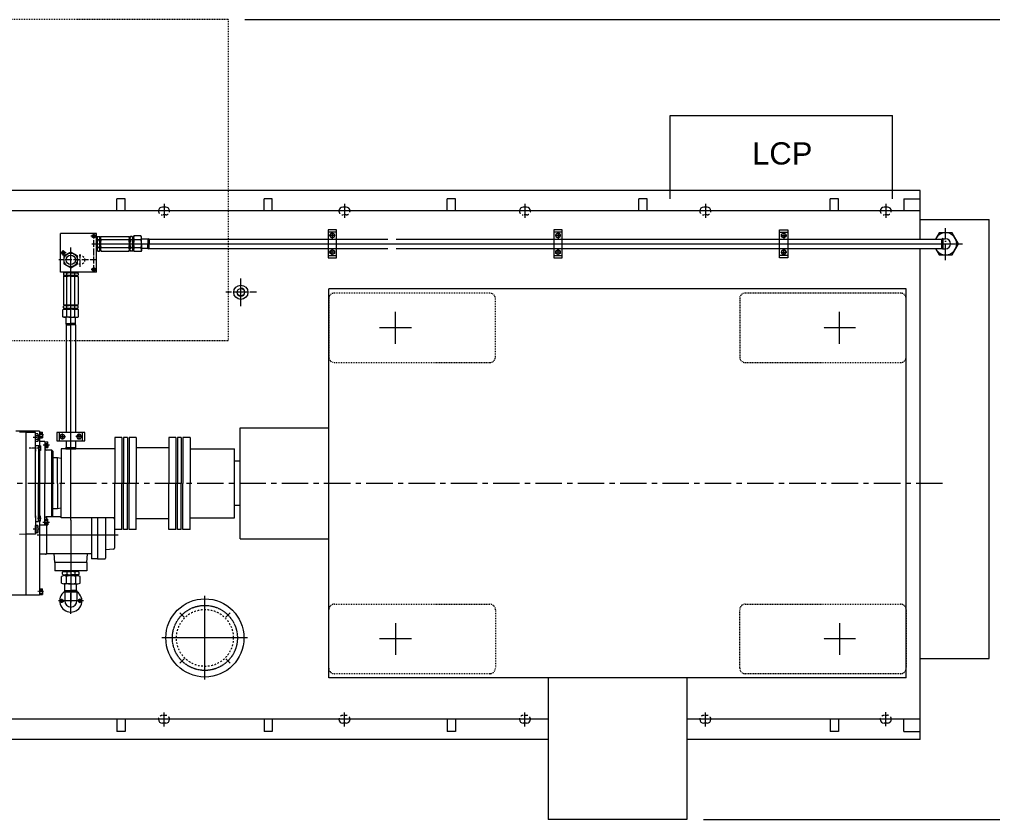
# Model space of a CAD drawing. Header units: inches. Extents: x -7 to 38035, y 41 to 29026.
# Drawn here: x 31819 to 35325, y 8533 to 11413 of the extents above; entities that cross this region are included whole.
import ezdxf

# ---------------------------------------------------------------- set-up
doc = ezdxf.new("R2010")
doc.units = ezdxf.units.IN
doc.header["$MEASUREMENT"] = 0
for name, pattern in [('ACAD_ISO04W100', [30, 24, -3, 0, -3]), ('CENTER', [50.8, 31.75, -6.35, 6.35, -6.35]), ('CHAIN', [0.7087, 0.4724, -0.0591, 0.1181, -0.0591]), ('EB_DASH', [6, 3, -3])]:
    doc.linetypes.add(name, pattern=pattern)
doc.layers.get('Defpoints').update_dxf_attribs({"lineweight": 5})
doc.layers.add('06___ANNOTATIONS', color=7, linetype='Continuous', lineweight=5)
doc.layers.add('CAXA1', color=5, linetype='CENTER', lineweight=5)
doc.styles.add('Roman', font='arial.ttf')
doc.styles.get("Standard").update_dxf_attribs({"font": 'arial.ttf'})
doc.dimstyles.new('ISO-25', dxfattribs={"dimscale": 30, "dimtxt": 1.5, "dimasz": 1.5, "dimexe": 2, "dimexo": 2, "dimtad": 1, "dimtih": 1, "dimtoh": 1, "dimdec": 1, "dimlfac": 0.03937, "dimdsep": 46, "dimtxsty": 'Standard', "dimcen": 2.5, "dimclrd": 7, "dimclre": 7, "dimclrt": 7, "dimadec": 0, "dimazin": 0, "dimtfac": 1, "dimtdec": 1, "dimtmove": 0, "dimatfit": 3, "dimfxl": 1, "dimlwd": 5, "dimlwe": 5, "dimarcsym": 0})

# ---------------------------------------------------------------- blocks, each defined once
blk = doc.blocks.new('*D248')
at = {"color": 7, "linetype": 'Continuous', "lineweight": 5, "transparency": 16777216}
for p, q in [((32631, 11413), (36050.7, 11413)), ((35990.7, 11353), (35990.7, 10147.5)), ((35990.7, 8593.1), (35990.7, 9895.4)), ((34284.1, 8533.1), (36050.7, 8533.1))]:
    blk.add_line(p, q, dxfattribs=at)
at = {"color": 7, "transparency": 16777216}
for points in [[(35980.7, 11353), (36000.7, 11353), (35990.7, 11413)], [(35980.7, 8593.1), (36000.7, 8593.1), (35990.7, 8533.1)]]:
    blk.add_solid(points, dxfattribs=at)
at = {"layer": 'Defpoints', "color": 0, "transparency": 16777216}
for p in [(32571, 11413), (34224.1, 8533.1), (35990.7, 8533.1)]:
    blk.add_point(p, dxfattribs=at)
at = {"color": 7, "lineweight": 5, "transparency": 16777216, "insert": (35990.7, 10021.4), "char_height": 210, "attachment_point": 5, "style": 'Roman'}
blk.add_mtext('113.4', dxfattribs=at)

msp = doc.modelspace()

# ---------------------------------------------------------------- linework, layer by layer
at = {"color": 7, "linetype": 'EB_DASH', "lineweight": 5}
for p, q in [((32570.96, 11413.05), (31033.76, 11413.05)), ((32570.96, 11413.05), (32570.96, 10256.49)), ((32570.96, 10256.49), (31033.76, 10256.49))]:
    msp.add_line(p, q, dxfattribs=at)
at = {"color": 7, "lineweight": 5}
for p, q in [((34164.09, 11067.12), (34964.09, 11067.12)), ((34164.09, 10767.12), (34164.09, 11067.12)), ((34964.09, 10767.12), (34964.09, 11067.12)), ((35064.09, 10797.17), (30763.75, 10797.17)), ((32200.46, 10767.89), (32170.46, 10767.89)), ((32170.46, 10723.97), (32170.46, 10767.89)), ((32200.46, 10723.97), (32200.46, 10767.89)), ((32730.46, 10767.89), (32700.46, 10767.89)), ((32700.46, 10723.97), (32700.46, 10767.89)), ((32730.46, 10723.97), (32730.46, 10767.89)), ((33390.46, 10767.89), (33360.46, 10767.89)), ((33360.46, 10723.97), (33360.46, 10767.89)), ((33390.46, 10723.97), (33390.46, 10767.89)), ((34080.46, 10767.89), (34050.46, 10767.89)), ((34050.46, 10723.97), (34050.46, 10767.89)), ((34080.46, 10723.97), (34080.46, 10767.89)), ((34770.46, 10767.89), (34740.46, 10767.89)), ((34740.46, 10723.97), (34740.46, 10767.89)), ((34770.46, 10723.97), (34770.46, 10767.89)), ((35005.53, 10767.89), (35064.09, 10767.89)), ((35005.53, 10767.89), (35005.53, 10723.97)), ((35064.09, 10622.56), (35064.09, 10797.17)), ((32346.41, 10737.6), (32334.41, 10737.6)), ((32996.41, 10737.6), (32984.41, 10737.6)), ((33646.41, 10737.6), (33634.41, 10737.6)), ((34296.41, 10737.6), (34284.41, 10737.6)), ((34946.41, 10737.6), (34934.41, 10737.6)), ((35064.09, 10723.97), (30863.2, 10723.97)), ((35064.09, 10693.09), (35312.83, 10693.09)), ((35312.83, 9113.09), (35312.83, 10693.09)), ((32097.4, 10643.06), (31967.4, 10643.06)), ((31967.4, 10503.06), (31967.4, 10643.06)), ((32097.4, 10503.06), (32097.4, 10643.06)), ((32097.4, 10626.55), (32099.4, 10626.55)), ((32099.4, 10628.55), (32101.31, 10631.85)), ((32099.4, 10605.55), (32099.4, 10628.55)), ((32101.31, 10631.85), (32107.5, 10631.85)), ((32109.4, 10628.55), (32107.5, 10631.85)), ((32109.37, 10626.55), (32111.4, 10626.55)), ((32109.4, 10605.55), (32109.4, 10628.55)), ((32109.4, 10625.05), (32109.4, 10628.55)), ((32109.4, 10628.55), (32109.4, 10605.55)), ((32109.4, 10605.55), (32109.4, 10628.55)), ((32111.4, 10628.55), (32113.31, 10631.85)), ((32111.4, 10605.55), (32111.4, 10628.55)), ((32111.4, 10628.55), (32111.4, 10622.05)), ((32111.4, 10605.55), (32111.4, 10628.55)), ((32113.31, 10631.85), (32213.52, 10631.85)), ((32215.43, 10628.55), (32213.52, 10631.85)), ((32215.43, 10605.55), (32215.43, 10628.55)), ((32215.43, 10628.55), (32215.43, 10605.55)), ((32215.43, 10625.05), (32215.43, 10628.55)), ((32215.43, 10626.55), (32217.46, 10626.55)), ((32215.43, 10605.55), (32215.43, 10626.55)), ((32217.43, 10628.55), (32219.33, 10631.85)), ((32217.43, 10628.55), (32217.43, 10622.05)), ((32217.43, 10605.55), (32217.43, 10628.55)), ((32225.52, 10631.85), (32219.33, 10631.85)), ((32227.43, 10628.55), (32225.52, 10631.85)), ((32227.43, 10605.55), (32227.43, 10628.55)), ((32227.43, 10625.05), (32227.43, 10628.55)), ((32227.43, 10628.55), (32227.43, 10605.55)), ((32230.43, 10625.05), (32227.43, 10625.05)), ((32230.43, 10630.06), (32232.62, 10633.85)), ((32230.43, 10625.05), (32230.43, 10630.06)), ((32230.43, 10630.06), (32230.43, 10605.55)), ((32257.24, 10633.85), (32232.62, 10633.85)), ((32259.43, 10630.06), (32257.24, 10633.85)), ((32259.43, 10605.55), (32259.43, 10630.06)), ((32282.41, 10622.56), (32259.43, 10622.56)), ((32284.43, 10619.06), (32282.41, 10622.56)), ((32282.41, 10622.56), (32282.41, 10605.56)), ((32284.43, 10619.06), (32286.45, 10622.56)), ((32286.45, 10622.56), (32463.56, 10622.56)), ((32286.45, 10622.56), (32286.45, 10605.56)), ((32463.56, 10622.56), (33146.98, 10622.56)), ((32961.22, 10655.56), (32931.22, 10655.56)), ((32931.22, 10655.56), (32931.22, 10555.56)), ((32961.22, 10647.56), (32931.22, 10647.56)), ((32961.22, 10555.56), (32961.22, 10655.56)), ((33176.98, 10622.56), (35141.91, 10622.56)), ((33774.64, 10655.56), (33744.64, 10655.56)), ((33744.64, 10655.56), (33744.64, 10555.56)), ((33774.64, 10647.56), (33744.64, 10647.56)), ((33774.64, 10555.56), (33774.64, 10655.56)), ((34558.06, 10555.56), (34558.06, 10655.56)), ((34558.06, 10655.56), (34588.06, 10655.56)), ((34558.06, 10647.56), (34588.06, 10647.56)), ((34588.06, 10655.56), (34588.06, 10555.56)), ((35143.93, 10619.06), (35141.91, 10622.56)), ((35141.91, 10588.56), (35141.91, 10622.56)), ((35143.93, 10619.06), (35147.08, 10623.56)), ((35147.08, 10623.56), (35155.96, 10623.56)), ((35147.08, 10587.56), (35147.08, 10623.56)), ((32099.4, 10605.56), (32099.4, 10582.56)), ((32107.5, 10619.7), (32101.31, 10619.7)), ((32107.5, 10591.41), (32101.31, 10591.41)), ((32109.4, 10605.56), (32109.4, 10582.56)), ((32109.4, 10582.56), (32109.4, 10605.56)), ((32109.4, 10605.56), (32109.4, 10582.56)), ((32111.4, 10605.56), (32111.4, 10582.56)), ((32111.4, 10605.56), (32111.4, 10582.56)), ((32111.4, 10582.56), (32111.4, 10589.06)), ((32213.52, 10619.7), (32113.31, 10619.7)), ((32213.52, 10591.41), (32113.31, 10591.41)), ((32215.43, 10605.56), (32215.43, 10582.56)), ((32215.43, 10582.56), (32215.43, 10605.56)), ((32215.43, 10605.56), (32215.43, 10584.56)), ((32217.43, 10605.56), (32217.43, 10582.56)), ((32217.43, 10582.56), (32217.43, 10589.06)), ((32225.52, 10619.7), (32219.33, 10619.7)), ((32225.52, 10591.41), (32219.33, 10591.41)), ((32227.43, 10605.56), (32227.43, 10582.56)), ((32227.43, 10582.56), (32227.43, 10605.56)), ((32230.43, 10581.05), (32230.43, 10605.56)), ((32257.24, 10619.7), (32232.62, 10619.7)), ((32257.24, 10591.41), (32232.62, 10591.41)), ((32259.43, 10605.56), (32259.43, 10581.05)), ((32259.43, 10581.05), (32259.43, 10588.56)), ((32282.41, 10588.56), (32259.43, 10588.56)), ((32282.41, 10588.56), (32282.41, 10605.55)), ((32284.43, 10592.06), (32282.41, 10588.56)), ((32284.43, 10605.57), (32284.43, 10619.06)), ((32284.43, 10605.55), (32284.43, 10592.06)), ((32284.43, 10592.06), (32286.45, 10588.56)), ((32286.45, 10588.56), (32286.45, 10605.55)), ((32286.45, 10588.56), (32463.56, 10588.56)), ((32463.56, 10588.56), (33146.98, 10588.56)), ((33176.98, 10588.56), (35141.91, 10588.56)), ((35064.09, 8820.77), (35064.09, 10588.56)), ((35143.93, 10592.06), (35141.91, 10588.56)), ((35143.93, 10605.56), (35143.93, 10619.06)), ((35143.93, 10605.56), (35143.93, 10592.06)), ((35143.93, 10592.06), (35147.08, 10587.56)), ((35147.08, 10587.56), (35155.96, 10587.56)), ((32097.4, 10584.56), (32099.4, 10584.56)), ((32099.4, 10582.56), (32101.31, 10579.26)), ((32101.31, 10579.26), (32107.5, 10579.26)), ((32109.4, 10582.56), (32107.5, 10579.26)), ((32109.37, 10584.56), (32111.4, 10584.56)), ((32109.4, 10586.06), (32109.4, 10582.56)), ((32111.4, 10582.56), (32113.31, 10579.26)), ((32113.31, 10579.26), (32213.52, 10579.26)), ((32215.43, 10582.56), (32213.52, 10579.26)), ((32215.43, 10586.06), (32215.43, 10582.56)), ((32215.43, 10584.56), (32217.46, 10584.56)), ((32217.43, 10582.56), (32219.33, 10579.26)), ((32225.52, 10579.26), (32219.33, 10579.26)), ((32227.43, 10582.56), (32225.52, 10579.26)), ((32230.43, 10586.06), (32227.43, 10586.06)), ((32227.43, 10586.06), (32227.43, 10582.56)), ((32230.43, 10586.06), (32230.43, 10581.05)), ((32230.43, 10581.05), (32232.62, 10577.26)), ((32257.24, 10577.26), (32232.62, 10577.26)), ((32259.43, 10581.05), (32257.24, 10577.26)), ((32931.22, 10563.56), (32961.22, 10563.56)), ((32931.22, 10555.56), (32961.22, 10555.56)), ((33744.64, 10563.56), (33774.64, 10563.56)), ((33744.64, 10555.56), (33774.64, 10555.56)), ((34588.06, 10563.56), (34558.06, 10563.56)), ((34588.06, 10555.56), (34558.06, 10555.56)), ((32097.4, 10503.06), (31967.4, 10503.06)), ((31981.4, 10501.06), (31978.1, 10499.15)), ((31978.1, 10499.15), (31978.1, 10492.96)), ((31981.4, 10491.06), (31978.1, 10492.96)), ((31981.4, 10489.06), (31978.1, 10487.15)), ((31978.1, 10487.15), (31978.1, 10386.93)), ((32004.4, 10501.06), (31981.4, 10501.06)), ((32004.4, 10491.06), (31981.4, 10491.06)), ((31984.9, 10491.06), (31981.4, 10491.06)), ((31981.4, 10491.06), (32004.4, 10491.06)), ((32004.4, 10491.06), (31981.4, 10491.06)), ((32004.4, 10489.06), (31981.4, 10489.06)), ((31981.4, 10489.06), (31987.9, 10489.06)), ((32004.4, 10489.06), (31981.4, 10489.06)), ((31983.4, 10503.06), (31983.4, 10501.06)), ((31983.4, 10491.08), (31983.4, 10489.06)), ((31990.25, 10492.96), (31990.25, 10499.15)), ((31990.25, 10386.93), (31990.25, 10487.15)), ((32004.39, 10501.06), (32027.39, 10501.06)), ((32004.39, 10491.06), (32027.39, 10491.06)), ((32027.39, 10491.06), (32004.39, 10491.06)), ((32004.39, 10491.06), (32027.39, 10491.06)), ((32004.39, 10489.06), (32027.39, 10489.06)), ((32004.39, 10489.06), (32027.39, 10489.06)), ((32018.54, 10492.96), (32018.54, 10499.15)), ((32018.54, 10386.93), (32018.54, 10487.15)), ((32027.39, 10489.06), (32020.89, 10489.06)), ((32023.89, 10491.06), (32027.39, 10491.06)), ((32025.39, 10503.06), (32025.39, 10501.06)), ((32025.39, 10491.08), (32025.39, 10489.06)), ((32027.39, 10501.06), (32030.69, 10499.15)), ((32027.39, 10491.06), (32030.69, 10492.96)), ((32027.39, 10489.06), (32030.69, 10487.15)), ((32030.69, 10499.15), (32030.69, 10492.96)), ((32030.69, 10487.15), (32030.69, 10386.93)), ((32617.09, 10381.14), (32617.09, 10480.97)), ((35014.09, 10443.09), (32934.09, 10443.09)), ((32934.09, 9043.09), (32934.09, 10443.09)), ((35014.09, 9043.09), (35014.09, 10443.09)), ((31981.4, 10385.03), (31978.1, 10386.93)), ((31981.4, 10383.03), (31978.1, 10381.12)), ((31978.1, 10374.93), (31978.1, 10381.12)), ((32004.4, 10385.03), (31981.4, 10385.03)), ((31981.4, 10385.03), (32004.4, 10385.03)), ((31984.9, 10385.03), (31981.4, 10385.03)), ((31981.4, 10383.03), (31987.9, 10383.03)), ((32004.4, 10383.03), (31981.4, 10383.03)), ((31983.4, 10385.03), (31983.4, 10383)), ((32004.4, 10385.03), (31983.4, 10385.03)), ((31990.25, 10374.93), (31990.25, 10381.12)), ((32004.39, 10385.03), (32027.39, 10385.03)), ((32027.39, 10385.03), (32004.39, 10385.03)), ((32004.39, 10385.03), (32025.39, 10385.03)), ((32004.39, 10383.03), (32027.39, 10383.03)), ((32018.54, 10374.93), (32018.54, 10381.12)), ((32027.39, 10383.03), (32020.89, 10383.03)), ((32023.89, 10385.03), (32027.39, 10385.03)), ((32025.39, 10385.03), (32025.39, 10383)), ((32027.39, 10385.03), (32030.69, 10386.93)), ((32027.39, 10383.03), (32030.69, 10381.12)), ((32030.69, 10374.93), (32030.69, 10381.12)), ((31979.89, 10370.03), (31976.1, 10367.84)), ((31976.1, 10343.22), (31976.1, 10367.84)), ((31979.89, 10341.03), (31976.1, 10343.22)), ((31981.4, 10373.03), (31978.1, 10374.93)), ((31984.9, 10370.03), (31979.89, 10370.03)), ((31979.89, 10370.03), (32004.4, 10370.03)), ((32004.4, 10373.03), (31981.4, 10373.03)), ((31984.9, 10373.03), (31981.4, 10373.03)), ((31981.4, 10373.03), (32004.4, 10373.03)), ((31984.9, 10370.03), (31984.9, 10373.03)), ((31990.25, 10343.22), (31990.25, 10367.84)), ((32004.39, 10373.03), (32027.39, 10373.03)), ((32027.39, 10373.03), (32004.39, 10373.03)), ((32028.9, 10370.03), (32004.39, 10370.03)), ((32018.54, 10343.22), (32018.54, 10367.84)), ((32023.89, 10370.03), (32023.89, 10373.03)), ((32023.89, 10373.03), (32027.39, 10373.03)), ((32023.89, 10370.03), (32028.9, 10370.03)), ((32027.39, 10373.03), (32030.69, 10374.93)), ((32028.9, 10370.03), (32032.69, 10367.84)), ((32028.9, 10341.03), (32032.69, 10343.22)), ((32032.69, 10343.22), (32032.69, 10367.84)), ((31979.89, 10341.03), (31987.4, 10341.03)), ((32004.4, 10341.03), (31979.89, 10341.03)), ((31987.4, 10318.05), (31987.4, 10341.03)), ((31990.9, 10316.03), (31987.4, 10318.05)), ((31987.4, 10318.05), (32004.39, 10318.05)), ((31990.9, 10316.03), (31987.4, 10314.01)), ((31987.4, 10314.01), (31987.4, 9926.68)), ((31987.4, 10314.01), (32004.39, 10314.01)), ((32004.38, 10316.03), (31990.9, 10316.03)), ((32004.39, 10341.03), (32028.9, 10341.03)), ((32021.4, 10318.05), (32004.4, 10318.05)), ((32021.4, 10314.01), (32004.4, 10314.01)), ((32004.41, 10316.03), (32017.9, 10316.03)), ((32017.9, 10316.03), (32021.4, 10318.05)), ((32017.9, 10316.03), (32021.4, 10314.01)), ((32021.4, 10318.05), (32021.4, 10341.03)), ((32021.4, 10314.01), (32021.4, 9926.68)), ((31891.67, 9930.48), (31806.53, 9930.48)), ((31844.08, 9926.09), (31819.47, 9927.38)), ((31844.08, 9340.15), (31844.08, 9930.48)), ((31877.74, 9926.09), (31844.08, 9926.09)), ((31877.74, 9625.51), (31877.74, 9926.09)), ((31886.04, 9921.31), (31877.74, 9921.31)), ((31891.67, 9930.48), (31891.67, 9878.51)), ((31891.67, 9927.55), (31901.92, 9927.55)), ((31891.67, 9922.29), (31901.92, 9922.29)), ((31901.92, 9917.3), (31901.92, 9927.55)), ((31954.4, 9926.68), (31954.4, 9896.68)), ((32054.4, 9926.68), (31954.4, 9926.68)), ((31962.4, 9926.68), (31962.4, 9896.68)), ((32046.4, 9896.68), (32046.4, 9926.68)), ((32054.4, 9896.68), (32054.4, 9926.68)), ((32614.09, 9543.09), (32614.09, 9943.09)), ((32614.09, 9943.09), (32934.09, 9943.09)), ((31877.74, 9625.51), (31877.74, 9920.23)), ((31886.04, 9914.55), (31877.74, 9914.55)), ((31886.04, 9901.03), (31877.74, 9901.03)), ((31886.04, 9894.26), (31877.74, 9894.26)), ((31877.74, 9881.46), (31877.74, 9888.76)), ((31887.11, 9917.93), (31887.11, 9897.65)), ((31891.67, 9912.32), (31901.92, 9912.32)), ((31891.67, 9907.06), (31901.92, 9907.06)), ((31911.44, 9893.88), (31891.67, 9893.88)), ((31911.44, 9893.88), (31891.67, 9893.88)), ((31901.92, 9917.3), (31901.92, 9907.06)), ((31911.44, 9893.88), (31911.44, 9743.09)), ((31911.44, 9892.41), (31921.69, 9892.41)), ((31911.44, 9887.15), (31921.69, 9887.15)), ((31921.69, 9882.17), (31921.69, 9892.41)), ((31954.4, 9896.68), (32054.4, 9896.68)), ((31987.4, 9896.68), (31987.4, 9872.7)), ((32021.4, 9896.68), (32021.4, 9872.7)), ((32163.25, 9908.52), (32163.25, 9743.09)), ((32188.87, 9908.52), (32163.25, 9908.52)), ((32188.87, 9908.52), (32188.87, 9743.09)), ((32194.72, 9908.52), (32194.72, 9743.09)), ((32208.63, 9908.52), (32194.72, 9908.52)), ((32208.63, 9908.52), (32208.63, 9743.09)), ((32240.11, 9908.52), (32214.49, 9908.52)), ((32214.49, 9908.52), (32214.49, 9743.09)), ((32240.11, 9908.52), (32240.11, 9743.09)), ((32357.23, 9908.52), (32357.23, 9743.09)), ((32382.85, 9908.52), (32357.23, 9908.52)), ((32382.85, 9908.52), (32382.85, 9743.09)), ((32388.7, 9908.52), (32388.7, 9743.09)), ((32402.61, 9908.52), (32388.7, 9908.52)), ((32402.61, 9908.52), (32402.61, 9743.09)), ((32408.47, 9908.52), (32408.47, 9743.09)), ((32434.09, 9908.52), (32408.47, 9908.52)), ((32434.09, 9908.52), (32434.09, 9743.09)), ((31877.74, 9879.98), (31887.99, 9879.98)), ((31877.74, 9859.48), (31877.74, 9865.36)), ((31877.74, 9865.36), (31877.74, 9859.48)), ((31887.99, 9879.98), (31887.99, 9743.09)), ((31895.31, 9878.51), (31887.99, 9878.51)), ((31887.99, 9874.62), (31895.31, 9874.62)), ((31887.99, 9864.84), (31895.31, 9864.84)), ((31895.31, 9860.94), (31887.99, 9860.94)), ((31891.67, 9860.94), (31891.67, 9743.09)), ((31895.31, 9878.51), (31895.31, 9860.94)), ((31911.44, 9877.18), (31921.69, 9877.18)), ((31911.44, 9871.92), (31921.69, 9871.92)), ((31935.6, 9863.13), (31915.83, 9863.13)), ((31921.69, 9882.17), (31921.69, 9871.92)), ((31935.6, 9863.13), (31939.99, 9858.74)), ((31935.6, 9623.04), (31935.6, 9863.13)), ((31939.99, 9858.74), (31939.99, 9743.09)), ((31969.27, 9867.53), (31969.27, 9743.09)), ((32163.25, 9867.53), (31969.27, 9867.53)), ((31990.9, 9870.68), (31986.4, 9867.53)), ((31986.4, 9867.53), (31986.4, 9865.96)), ((31986.4, 9867.53), (32022.4, 9867.53)), ((31987.4, 9872.7), (32021.4, 9872.7)), ((31990.9, 9870.68), (31987.4, 9872.7)), ((32017.9, 9870.68), (31990.9, 9870.68)), ((32021.4, 9872.7), (32017.9, 9870.68)), ((32017.9, 9870.68), (32022.4, 9867.53)), ((32022.4, 9867.53), (32022.4, 9865.96)), ((32357.23, 9870.53), (32240.11, 9870.53)), ((32434.09, 9867.53), (32594.09, 9867.53)), ((32594.09, 9618.65), (32594.09, 9867.53)), ((31956.81, 9834.59), (31939.99, 9834.59)), ((31969.27, 9832.39), (31956.81, 9834.59)), ((31956.81, 9743.09), (31956.81, 9834.59)), ((32594.09, 9663.09), (32594.09, 9823.09)), ((32614.09, 9823.09), (32594.09, 9823.09)), ((31887.99, 9606.2), (31887.99, 9743.09)), ((31891.67, 9743.09), (31891.67, 9625.23)), ((31911.44, 9592.3), (31911.44, 9743.09)), ((31939.99, 9627.43), (31939.99, 9743.09)), ((31956.81, 9743.09), (31956.81, 9651.59)), ((31969.27, 9618.65), (31969.27, 9743.09)), ((32163.25, 9577.66), (32163.25, 9743.09)), ((32188.87, 9577.66), (32188.87, 9743.09)), ((32194.72, 9577.66), (32194.72, 9743.09)), ((32208.63, 9577.66), (32208.63, 9743.09)), ((32214.49, 9577.66), (32214.49, 9743.09)), ((32240.11, 9577.66), (32240.11, 9743.09)), ((32357.23, 9577.66), (32357.23, 9743.09)), ((32382.85, 9577.66), (32382.85, 9743.09)), ((32388.7, 9577.66), (32388.7, 9743.09)), ((32402.61, 9577.66), (32402.61, 9743.09)), ((32408.47, 9577.66), (32408.47, 9743.09)), ((32434.09, 9577.66), (32434.09, 9743.09)), ((31956.81, 9651.59), (31939.99, 9651.59)), ((31969.27, 9653.78), (31956.81, 9651.59)), ((32614.09, 9663.09), (32594.09, 9663.09)), ((31877.74, 9626.7), (31877.74, 9620.82)), ((31877.74, 9620.82), (31877.74, 9626.7)), ((31877.74, 9620.82), (31877.74, 9563.75)), ((31877.74, 9620.82), (31877.74, 9560.09)), ((31877.74, 9606.2), (31887.99, 9606.2)), ((31895.31, 9625.23), (31887.99, 9625.23)), ((31887.99, 9621.34), (31895.31, 9621.34)), ((31887.99, 9611.56), (31895.31, 9611.56)), ((31895.31, 9607.66), (31887.99, 9607.66)), ((31891.67, 9607.66), (31891.67, 9340.15)), ((31895.31, 9607.66), (31895.31, 9625.23)), ((31911.44, 9614.26), (31921.69, 9614.26)), ((31911.44, 9609), (31921.69, 9609)), ((31935.6, 9623.04), (31915.83, 9623.04)), ((31916.56, 9622.61), (31916.56, 9614.26)), ((31916.56, 9622.61), (31916.56, 9614.26)), ((31921.69, 9604.01), (31921.69, 9614.26)), ((31935.6, 9623.04), (31939.99, 9627.43)), ((31935.89, 9623.34), (31968.68, 9623.34)), ((32163.25, 9618.65), (31969.27, 9618.65)), ((32079.16, 9618.65), (32079.16, 9470.93)), ((32100.3, 9618.65), (32100.3, 9470.93)), ((32128.93, 9618.65), (32128.93, 9473.86)), ((32161.78, 9614.7), (32161.78, 9510.18)), ((32357.23, 9615.64), (32240.11, 9615.64)), ((32434.09, 9618.65), (32594.09, 9618.65)), ((31877.74, 9604.72), (31877.74, 9597.42)), ((31877.74, 9564.86), (31877.74, 9591.91)), ((31886.04, 9591.91), (31877.74, 9591.91)), ((31877.74, 9571.07), (31877.74, 9585.71)), ((31886.04, 9585.15), (31877.74, 9585.15)), ((31886.04, 9571.63), (31877.74, 9571.63)), ((31887.11, 9568.25), (31887.11, 9588.53)), ((31911.44, 9592.3), (31891.67, 9592.3)), ((31911.44, 9599.02), (31921.69, 9599.02)), ((31911.44, 9593.76), (31921.69, 9593.76)), ((31916.56, 9593.76), (31916.56, 9531.86)), ((31916.56, 9593.76), (31916.56, 9490.85)), ((31921.69, 9604.01), (31921.69, 9593.76)), ((32188.87, 9577.66), (32163.25, 9577.66)), ((32208.63, 9577.66), (32194.72, 9577.66)), ((32240.11, 9577.66), (32214.49, 9577.66)), ((32382.85, 9577.66), (32357.23, 9577.66)), ((32402.61, 9577.66), (32388.7, 9577.66)), ((32434.09, 9577.66), (32408.47, 9577.66)), ((31844.08, 9560.09), (31819.47, 9558.8)), ((31877.74, 9560.09), (31844.08, 9560.09)), ((31886.04, 9564.86), (31877.74, 9564.86)), ((32614.09, 9543.09), (32934.09, 9543.09)), ((32157.68, 9505.8), (32128.93, 9503.85)), ((31913.63, 9487.92), (31891.67, 9487.92)), ((31916.56, 9490.85), (32079.16, 9490.85)), ((31946.49, 9458.66), (31944.19, 9490.85)), ((32062.3, 9458.66), (32064.5, 9489.45)), ((32100.3, 9470.93), (32079.16, 9470.93)), ((32100.3, 9470.93), (32126, 9470.93)), ((31946.49, 9458.66), (31946.49, 9427.92)), ((32004.4, 9458.66), (31946.49, 9458.66)), ((32062.3, 9458.66), (32004.4, 9458.66)), ((32062.3, 9458.66), (32062.3, 9427.92)), ((32004.4, 9427.92), (31946.49, 9427.92)), ((31970.4, 9383.92), (31970.4, 9407.92)), ((31977.41, 9425.92), (31974.11, 9424.02)), ((31974.11, 9415.82), (31974.11, 9424.02)), ((31977.41, 9413.92), (31974.11, 9415.82)), ((31977.41, 9425.92), (32004.4, 9425.92)), ((31977.41, 9413.92), (32004.4, 9413.92)), ((31977.9, 9427.92), (31977.9, 9425.92)), ((32004.39, 9410.92), (31978.77, 9410.92)), ((31979.5, 9410.92), (31979.5, 9413.92)), ((31987.14, 9407.92), (31987.14, 9383.92)), ((31989.74, 9423.93), (31989.74, 9415.91)), ((32062.3, 9427.92), (32004.4, 9427.92)), ((32031.38, 9425.92), (32004.4, 9425.92)), ((32031.38, 9413.92), (32004.4, 9413.92)), ((32004.4, 9410.92), (32030.02, 9410.92)), ((32019.05, 9423.93), (32019.05, 9415.91)), ((32021.65, 9407.92), (32021.65, 9383.92)), ((32029.29, 9410.92), (32029.29, 9413.92)), ((32030.9, 9427.92), (32030.9, 9425.92)), ((32031.38, 9425.92), (32034.69, 9424.02)), ((32031.38, 9413.92), (32034.69, 9415.82)), ((32034.69, 9415.82), (32034.69, 9424.02)), ((32038.39, 9383.92), (32038.39, 9407.92)), ((31891.67, 9363.58), (31901.92, 9363.58)), ((31901.92, 9353.33), (31901.92, 9363.58)), ((32004.39, 9380.92), (31978.77, 9380.92)), ((31983.39, 9359.02), (31983.39, 9380.92)), ((31983.39, 9357.43), (31983.39, 9380.92)), ((32004.4, 9380.92), (32030.02, 9380.92)), ((32025.4, 9359.02), (32025.4, 9380.92)), ((32025.4, 9357.43), (32025.4, 9380.92)), ((31891.67, 9340.15), (31792.11, 9340.15)), ((31891.67, 9358.31), (31901.92, 9358.31)), ((31891.67, 9348.34), (31901.92, 9348.34)), ((31891.67, 9343.08), (31901.92, 9343.08)), ((31901.92, 9353.33), (31901.92, 9343.08)), ((32026.4, 9351.78), (31982.39, 9351.77)), ((31982.4, 9351.77), (31982.4, 9319.92)), ((31982.41, 9351.77), (31986.91, 9354.92)), ((31983.41, 9357.43), (32004.41, 9357.43)), ((31983.41, 9357.43), (31986.91, 9354.92)), ((31986.91, 9354.92), (32004.41, 9354.92)), ((32025.39, 9357.43), (32004.4, 9357.43)), ((32021.91, 9354.92), (32004.41, 9354.92)), ((32025.41, 9357.43), (32021.91, 9354.92)), ((32026.41, 9351.77), (32021.91, 9354.92)), ((32026.4, 9351.77), (32026.4, 9319.93)), ((35064.09, 9113.09), (35312.83, 9113.09)), ((35014.09, 9043.09), (32934.09, 9043.09)), ((33724.09, 9043.09), (33724.09, 8533.09)), ((34224.09, 9043.09), (34224.09, 8533.09)), ((33724.09, 8893.97), (30918.1, 8893.97)), ((32170.46, 8893.6), (32170.46, 8849.68)), ((32200.46, 8893.6), (32200.46, 8849.68)), ((32346.41, 8879.97), (32334.41, 8879.97)), ((32700.46, 8893.6), (32700.46, 8849.68)), ((32730.46, 8893.6), (32730.46, 8849.68)), ((32996.41, 8879.97), (32984.41, 8879.97)), ((33360.46, 8893.6), (33360.46, 8849.68)), ((33390.46, 8893.6), (33390.46, 8849.68)), ((33646.41, 8879.97), (33634.41, 8879.97)), ((35064.09, 8893.97), (34224.09, 8893.97)), ((34296.41, 8879.97), (34284.41, 8879.97)), ((34740.46, 8893.6), (34740.46, 8849.68)), ((34770.46, 8893.6), (34770.46, 8849.68)), ((34946.41, 8879.97), (34934.41, 8879.97)), ((35005.53, 8849.68), (35005.53, 8893.6)), ((32200.46, 8849.68), (32170.46, 8849.68)), ((32730.46, 8849.68), (32700.46, 8849.68)), ((33390.46, 8849.68), (33360.46, 8849.68)), ((34770.46, 8849.68), (34740.46, 8849.68)), ((35005.53, 8849.68), (35064.09, 8849.68)), ((33724.09, 8820.77), (30901.28, 8820.77)), ((35064.09, 8820.77), (34224.09, 8820.77)), ((34224.09, 8533.09), (33724.09, 8533.09))]:
    msp.add_line(p, q, dxfattribs=at)
at = {"color": 7, "linetype": 'ACAD_ISO04W100', "lineweight": 5, "ltscale": 2.5}
for p, q in [((32340.41, 10749.12), (32340.41, 10698.81)), ((32990.41, 10749.12), (32990.41, 10698.81)), ((33640.41, 10749.12), (33640.41, 10698.81)), ((34290.41, 10749.12), (34290.41, 10698.81)), ((34940.41, 10749.12), (34940.41, 10698.81)), ((35155.96, 10547.11), (35155.96, 10661.64)), ((32956.64, 10635.56), (32935.77, 10635.56)), ((32946.22, 10646.36), (32946.22, 10624.09)), ((33770.06, 10635.56), (33749.19, 10635.56)), ((33759.64, 10646.36), (33759.64, 10624.09)), ((34562.64, 10635.56), (34583.51, 10635.56)), ((34573.06, 10646.36), (34573.06, 10624.09)), ((32946.22, 10564.75), (32946.22, 10587.02)), ((33759.64, 10564.75), (33759.64, 10587.02)), ((34573.06, 10564.75), (34573.06, 10587.02)), ((32956.64, 10575.56), (32935.77, 10575.56)), ((33770.06, 10575.56), (33749.19, 10575.56)), ((34562.64, 10575.56), (34583.51, 10575.56)), ((31974.4, 9901.26), (31974.4, 9922.12)), ((32034.4, 9901.26), (32034.4, 9922.12)), ((31963.59, 9911.68), (31985.86, 9911.68)), ((32045.2, 9911.68), (32022.93, 9911.68)), ((32340.41, 8868.44), (32340.41, 8918.76)), ((32990.41, 8868.44), (32990.41, 8918.76)), ((33640.41, 8868.44), (33640.41, 8918.76)), ((34290.41, 8868.44), (34290.41, 8918.76)), ((34940.41, 8868.81), (34940.41, 8919.12))]:
    msp.add_line(p, q, dxfattribs=at)
at = {"color": 7, "linetype": 'EB_DASH', "lineweight": 5, "ltscale": 3}
for p, q in [((32346.41, 10709.6), (32334.41, 10709.6)), ((32996.41, 10709.6), (32984.41, 10709.6)), ((33646.41, 10709.6), (33634.41, 10709.6)), ((34296.41, 10709.6), (34284.41, 10709.6)), ((34946.41, 10709.6), (34934.41, 10709.6)), ((32346.41, 8907.97), (32334.41, 8907.97)), ((32996.41, 8907.97), (32984.41, 8907.97)), ((33646.41, 8907.97), (33634.41, 8907.97)), ((34296.41, 8907.97), (34284.41, 8907.97)), ((34946.41, 8907.97), (34934.41, 8907.97))]:
    msp.add_line(p, q, dxfattribs=at)
at = {"color": 7, "linetype": 'ACAD_ISO04W100', "lineweight": 5}
for p, q in [((32096.98, 10633.06), (32076.96, 10633.06)), ((32087.4, 10504.44), (32087.4, 10642.19)), ((31988.17, 10573.06), (31967.77, 10573.06)), ((31977.4, 10563.41), (31977.4, 10582.27)), ((32038.4, 10522.95), (32038.4, 10568.51)), ((32097.96, 10547.56), (31960.92, 10547.56)), ((32097, 10513.06), (32077.75, 10513.06)), ((32673.87, 10431.17), (32562.98, 10431.17)), ((31971.9, 9312.97), (31971.9, 9327.1)), ((32036.9, 9312.97), (32036.9, 9327.1)), ((32396.92, 9277.37), (32412.65, 9261.64)), ((32578.13, 9277.37), (32562.4, 9261.64)), ((32396.92, 9096.17), (32412.65, 9111.9)), ((32578.13, 9096.17), (32562.4, 9111.9))]:
    msp.add_line(p, q, dxfattribs=at)
at = {"color": 7, "linetype": 'CHAIN', "lineweight": 5, "ltscale": 15}
for p, q in [((32004.4, 9611), (32004.4, 10591.93)), ((32080.07, 10605.56), (35217.02, 10605.56))]:
    msp.add_line(p, q, dxfattribs=at)
at = {"color": 7, "linetype": 'CHAIN', "lineweight": 5, "ltscale": 5}
for p, q in [((33174.09, 10245.93), (33174.09, 10360.25)), ((34774.09, 10245.93), (34774.09, 10360.25)), ((33231.25, 10303.09), (33116.93, 10303.09)), ((34831.25, 10303.09), (34716.93, 10303.09)), ((32004.4, 9611), (32004.4, 9314.09)), ((32174.61, 9556.75), (31883.43, 9556.75)), ((32004.4, 9273.56), (32004.4, 9348.34)), ((32487.52, 9036.94), (32487.52, 9338.77)), ((32050.52, 9319.93), (31959.92, 9319.93)), ((33174.09, 9240.25), (33174.09, 9125.93)), ((34774.09, 9240.25), (34774.09, 9125.93)), ((32640.46, 9186.77), (32332.93, 9186.77)), ((33231.25, 9183.09), (33116.93, 9183.09)), ((34831.25, 9183.09), (34716.93, 9183.09))]:
    msp.add_line(p, q, dxfattribs=at)
at = {"color": 7, "linetype": 'ACAD_ISO04W100', "lineweight": 5, "ltscale": 0.3}
for p, q in [((31891.5, 9907.79), (31868.66, 9907.79)), ((31906.28, 9917.3), (31885.57, 9917.3)), ((31898.24, 9869.73), (31854.69, 9869.73)), ((31905.13, 9882.17), (31927.21, 9882.17)), ((31898.24, 9616.45), (31884.34, 9616.45)), ((31891.5, 9578.39), (31868.66, 9578.39)), ((31903.77, 9604.01), (31927.21, 9604.01)), ((31906.28, 9353.33), (31885.57, 9353.33))]:
    msp.add_line(p, q, dxfattribs=at)
at = {"color": 7, "lineweight": 5}
for points in [[(32092.83, 10633.06), (32090.12, 10637.76), (32084.69, 10637.76), (32081.97, 10633.06), (32084.69, 10628.36), (32090.12, 10628.36)], [(32946.22, 10644.56), (32938.42, 10640.06), (32938.42, 10631.06), (32946.22, 10626.56), (32954.01, 10631.06), (32954.01, 10640.06)], [(33759.64, 10644.56), (33751.84, 10640.06), (33751.84, 10631.06), (33759.64, 10626.56), (33767.43, 10631.06), (33767.43, 10640.06)], [(34573.06, 10644.56), (34580.85, 10640.06), (34580.85, 10631.06), (34573.06, 10626.56), (34565.27, 10631.06), (34565.27, 10640.06)], [(31982.83, 10573.06), (31980.12, 10577.76), (31974.69, 10577.76), (31971.97, 10573.06), (31974.69, 10568.36), (31980.12, 10568.36)], [(32004.4, 10519.26), (32028.9, 10533.41), (32028.9, 10561.7), (32004.4, 10575.85), (31979.89, 10561.7), (31979.89, 10533.41)], [(32946.22, 10566.56), (32938.42, 10571.06), (32938.42, 10580.06), (32946.22, 10584.56), (32954.01, 10580.06), (32954.01, 10571.06)], [(33759.64, 10566.56), (33751.84, 10571.06), (33751.84, 10580.06), (33759.64, 10584.56), (33767.43, 10580.06), (33767.43, 10571.06)], [(34573.06, 10566.56), (34580.85, 10571.06), (34580.85, 10580.06), (34573.06, 10584.56), (34565.27, 10580.06), (34565.27, 10571.06)], [(32092.83, 10513.06), (32090.12, 10517.76), (32084.69, 10517.76), (32081.97, 10513.06), (32084.69, 10508.36), (32090.12, 10508.36)], [(31965.4, 9911.68), (31969.9, 9919.47), (31978.9, 9919.47), (31983.4, 9911.68), (31978.9, 9903.88), (31969.9, 9903.88)], [(32043.4, 9911.68), (32038.9, 9919.47), (32029.9, 9919.47), (32025.4, 9911.68), (32029.9, 9903.88), (32038.9, 9903.88)], [(31971.9, 9325.93), (31977.1, 9322.93), (31977.1, 9316.93), (31971.9, 9313.93), (31966.7, 9316.93), (31966.7, 9322.93)], [(32036.9, 9325.93), (32031.7, 9322.93), (32031.7, 9316.93), (32036.9, 9313.93), (32042.1, 9316.93), (32042.1, 9322.93)]]:
    msp.add_lwpolyline(points, close=True, dxfattribs=at)
msp.add_lwpolyline([(35119.54, 10588.56), (35132.84, 10565.51), (35179.08, 10565.51), (35202.2, 10605.56), (35179.08, 10645.6), (35132.84, 10645.6), (35119.54, 10622.56)], dxfattribs=at)
at = {"color": 7, "linetype": 'EB_DASH', "lineweight": 5}
for points in [[(33514.09, 10428.09), (32954.09, 10428.09, 0.4142136), (32934.09, 10408.09), (32934.09, 10198.09, 0.4142136), (32954.09, 10178.09), (33514.09, 10178.09, 0.4142136), (33534.09, 10198.09), (33534.09, 10408.09, 0.4142136)], [(34994.09, 10428.09), (34434.09, 10428.09, 0.4142136), (34414.09, 10408.09), (34414.09, 10198.09, 0.4142136), (34434.09, 10178.09), (34994.09, 10178.09, 0.4142136), (35014.09, 10198.09), (35014.09, 10408.09, 0.4142136)], [(33514.09, 9058.09), (32954.09, 9058.09, -0.4142136), (32934.09, 9078.09), (32934.09, 9288.09, -0.4142136), (32954.09, 9308.09), (33514.09, 9308.09, -0.4142136), (33534.09, 9288.09), (33534.09, 9078.09, -0.4142136)], [(34994.09, 9058.09), (34434.09, 9058.09, -0.4142136), (34414.09, 9078.09), (34414.09, 9288.09, -0.4142136), (34434.09, 9308.09), (34994.09, 9308.09, -0.4142136), (35014.09, 9288.09), (35014.09, 9078.09, -0.4142136)]]:
    msp.add_lwpolyline(points, format="xyb", close=True, dxfattribs=at)
at = {"color": 7, "lineweight": 5}
for centre, radius in [((32087.4, 10633.06), 6), ((32946.22, 10635.56), 7.79), ((33759.64, 10635.56), 7.79), ((34573.06, 10635.56), 7.79), ((31977.4, 10573.06), 6), ((32004.4, 10547.56), 24.51), ((32004.4, 10547.56), 17), ((32946.22, 10575.56), 7.79), ((33759.64, 10575.56), 7.79), ((34573.06, 10575.56), 7.79), ((32087.4, 10513.06), 6), ((32617.09, 10431.17), 25.62), ((32617.09, 10431.17), 13.18), ((31974.4, 9911.68), 7.79), ((32034.4, 9911.68), 7.79), ((31971.9, 9319.93), 5.2), ((32036.9, 9319.93), 5.2), ((32487.52, 9186.77), 140.72)]:
    msp.add_circle(centre, radius, dxfattribs=at)
at = {"color": 7, "linetype": 'EB_DASH', "lineweight": 5, "ltscale": 2}
for centre, radius in [((32038.4, 10547.56), 16), ((32487.52, 9186.77), 102.48)]:
    msp.add_circle(centre, radius, dxfattribs=at)
at = {"color": 7, "linetype": 'CHAIN', "lineweight": 5, "ltscale": 5}
msp.add_circle((32487.52, 9186.77), 117.12, dxfattribs=at)
at = {"color": 7, "lineweight": 5}
for centre, radius, start, end in [((32334.41, 10723.6), 14, 90, 180), ((32346.41, 10723.6), 14, 0, 90), ((32984.41, 10723.6), 14, 90, 180), ((32996.41, 10723.6), 14, 0, 90), ((33634.41, 10723.6), 14, 90, 180), ((33646.41, 10723.6), 14, 0, 90), ((34284.41, 10723.6), 14, 90, 180), ((34296.41, 10723.6), 14, 0, 90), ((34934.41, 10723.6), 14, 90, 180), ((34946.41, 10723.6), 14, 0, 90), ((32110.04, 10625.78), 10.64, 145.17482, 214.82518), ((32098.76, 10625.78), 10.64, 325.17482, 34.82518), ((32122.04, 10625.78), 10.64, 145.17482, 214.82518), ((32204.79, 10625.78), 10.64, 325.17482, 34.82518), ((32228.07, 10625.78), 10.64, 145.17482, 214.82518), ((32216.79, 10625.78), 10.64, 325.17482, 34.82518), ((32242.96, 10626.78), 12.53, 145.61575, 214.38425), ((32246.9, 10626.78), 12.53, 325.61575, 34.38425), ((32284.43, 10619.06), 4.04, 60, 120), ((35155.96, 10605.56), 40.04, 205.12079, 154.87921), ((35145, 10620.43), 3.75, 56.35444, 145.53304), ((35155.96, 10605.56), 18, 270, 90), ((32152.9, 10605.55), 53.5, 164.66283, 180), ((32152.9, 10605.56), 53.5, 180, 195.33717), ((32110.04, 10585.33), 10.64, 145.17482, 214.82518), ((32055.9, 10605.55), 53.5, 0, 15.33717), ((32055.9, 10605.56), 53.5, 344.66283, 0), ((32098.76, 10585.33), 10.64, 325.17482, 34.82518), ((32164.9, 10605.55), 53.5, 164.66283, 180), ((32164.9, 10605.56), 53.5, 180, 195.33717), ((32122.04, 10585.33), 10.64, 145.17482, 214.82518), ((32161.93, 10605.55), 53.5, 0, 15.33717), ((32161.93, 10605.56), 53.5, 344.66283, 0), ((32204.79, 10585.33), 10.64, 325.17482, 34.82518), ((32270.93, 10605.55), 53.5, 164.66283, 180), ((32270.93, 10605.56), 53.5, 180, 195.33717), ((32228.07, 10585.33), 10.64, 145.17482, 214.82518), ((32173.93, 10605.55), 53.5, 0, 15.33717), ((32173.93, 10605.56), 53.5, 344.66283, 0), ((32216.79, 10585.33), 10.64, 325.17482, 34.82518), ((32277.26, 10605.55), 46.83, 162.41205, 180), ((32277.26, 10605.56), 46.83, 180, 197.58795), ((32242.96, 10584.33), 12.53, 145.61575, 214.38425), ((32212.6, 10605.55), 46.83, 0, 17.58795), ((32212.6, 10605.56), 46.83, 342.41205, 0), ((32246.9, 10584.33), 12.53, 325.61575, 34.38425), ((32284.43, 10592.06), 4.04, 240, 300), ((35145, 10590.68), 3.75, 214.46696, 303.64556), ((31984.17, 10490.42), 10.64, 55.17482, 124.82518), ((31984.17, 10501.69), 10.64, 235.17482, 304.82518), ((31984.17, 10478.42), 10.64, 55.17482, 124.82518), ((32004.4, 10447.56), 53.5, 90, 105.33717), ((32004.4, 10544.55), 53.5, 254.66283, 270), ((32004.4, 10435.56), 53.5, 90, 105.33717), ((32004.39, 10447.56), 53.5, 74.66283, 90), ((32004.39, 10544.55), 53.5, 270, 285.33717), ((32004.39, 10435.56), 53.5, 74.66283, 90), ((32024.62, 10490.42), 10.64, 55.17482, 124.82518), ((32024.62, 10501.69), 10.64, 235.17482, 304.82518), ((32024.62, 10478.42), 10.64, 55.17482, 124.82518), ((32617.09, 10431.17), 14.64, 180, 90), ((31984.17, 10395.67), 10.64, 235.17482, 304.82518), ((31984.17, 10372.39), 10.64, 55.17482, 124.82518), ((32004.4, 10438.53), 53.5, 254.66283, 270), ((32004.4, 10329.53), 53.5, 90, 105.33717), ((32004.39, 10438.53), 53.5, 270, 285.33717), ((32004.39, 10329.53), 53.5, 74.66283, 90), ((32024.62, 10395.67), 10.64, 235.17482, 304.82518), ((32024.62, 10372.39), 10.64, 55.17482, 124.82518), ((31983.17, 10357.5), 12.53, 55.61575, 124.38425), ((31983.17, 10353.56), 12.53, 235.61575, 304.38425), ((31984.17, 10383.67), 10.64, 235.17482, 304.82518), ((32004.4, 10426.53), 53.5, 254.66283, 270), ((32004.4, 10323.2), 46.83, 90, 107.58795), ((32004.4, 10387.86), 46.83, 252.41205, 270), ((32004.39, 10426.53), 53.5, 270, 285.33717), ((32004.39, 10323.2), 46.83, 72.41205, 90), ((32004.39, 10387.86), 46.83, 270, 287.58795), ((32024.62, 10383.67), 10.64, 235.17482, 304.82518), ((32025.62, 10357.5), 12.53, 55.61575, 124.38425), ((32025.62, 10353.56), 12.53, 235.61575, 304.38425), ((31990.9, 10316.03), 4.04, 150, 210), ((32017.9, 10316.03), 4.04, 330, 30), ((31881.22, 9917.93), 5.89, 324.96996, 35.03004), ((31865.15, 9907.79), 21.96, 342.06607, 17.93393), ((31881.22, 9897.65), 5.89, 324.96996, 35.03004), ((31915.83, 9867.53), 4.39, 180, 270), ((31989.52, 9869.61), 3.75, 124.46696, 213.64556), ((32019.27, 9869.61), 3.75, 326.35444, 55.53304), ((31915.83, 9618.65), 4.39, 90, 180), ((31913.63, 9622.61), 2.93, 0, 8.52237), ((31913.63, 9622.61), 2.93, 0, 8.52237), ((31968.68, 9627.73), 4.39, 269.99983, 277.64658), ((32157.38, 9614.7), 4.39, 0, 64.1228), ((31881.22, 9588.53), 5.89, 324.96996, 35.03004), ((31865.15, 9578.39), 21.96, 342.06607, 17.93393), ((31881.22, 9568.25), 5.89, 324.96996, 35.03004), ((32157.38, 9510.18), 4.39, 273.86609, 360), ((31913.63, 9490.85), 2.93, 270, 0), ((32126, 9473.86), 2.93, 270, 0), ((31992.42, 9359.66), 53.05, 104.91691, 114.52925), ((31981.69, 9408.62), 17.29, 62.26612, 111.99703), ((31981.69, 9431.22), 17.29, 248.00297, 297.73388), ((31975.23, 9389.15), 22.22, 57.59831, 78.32237), ((32004.39, 9359.82), 51.09, 90, 109.73161), ((32005.08, 9366.18), 59.75, 91.15817, 104.88393), ((32005.08, 9473.66), 59.75, 255.11607, 268.84183), ((32004.4, 9359.82), 51.09, 70.26839, 90), ((32003.71, 9366.18), 59.75, 75.11607, 88.84183), ((32003.71, 9473.66), 59.75, 271.15817, 284.88393), ((32027.1, 9408.62), 17.29, 68.00297, 117.73388), ((32027.1, 9431.22), 17.29, 242.26612, 291.99703), ((32033.56, 9389.15), 22.22, 101.67763, 122.40169), ((32016.37, 9359.66), 53.05, 65.47075, 75.08309), ((31992.42, 9432.18), 53.05, 245.47075, 255.08309), ((31975.23, 9402.68), 22.22, 281.67763, 302.40169), ((32004.39, 9432.01), 51.09, 250.26839, 270), ((32004.4, 9432.01), 51.09, 270, 289.73161), ((32033.56, 9402.68), 22.22, 237.59831, 258.32237), ((32016.37, 9432.18), 53.05, 284.91691, 294.52925), ((32004.4, 9319.93), 40, 124.47776, 55.52224), ((31985.3, 9354.18), 3.76, 120.17459, 219.71092), ((32023.5, 9354.18), 3.76, 320.28908, 59.82541), ((32004.4, 9319.93), 22.01, 180, 0), ((32334.41, 8893.97), 14, 180, 270), ((32346.41, 8893.97), 14, 270, 0), ((32984.41, 8893.97), 14, 180, 270), ((32996.41, 8893.97), 14, 270, 0), ((33634.41, 8893.97), 14, 180, 270), ((33646.41, 8893.97), 14, 270, 0), ((34284.41, 8893.97), 14, 180, 270), ((34296.41, 8893.97), 14, 270, 0), ((34934.41, 8893.97), 14, 180, 270), ((34946.41, 8894.34), 14, 270, 0)]:
    msp.add_arc(centre, radius, start, end, dxfattribs=at)
at = {"color": 7, "linetype": 'EB_DASH', "lineweight": 5, "ltscale": 3}
for centre, start, end in [((32334.41, 10723.6), 180, 270), ((32346.41, 10723.6), 270, 0), ((32984.41, 10723.6), 180, 270), ((32996.41, 10723.6), 270, 0), ((33634.41, 10723.6), 180, 270), ((33646.41, 10723.6), 270, 0), ((34284.41, 10723.6), 180, 270), ((34296.41, 10723.6), 270, 0), ((34934.41, 10723.6), 180, 270), ((34946.41, 10723.6), 270, 0), ((32334.41, 8893.97), 90, 180), ((32346.41, 8893.97), 0, 90), ((32984.41, 8893.97), 90, 180), ((32996.41, 8893.97), 0, 90), ((33634.41, 8893.97), 90, 180), ((33646.41, 8893.97), 0, 90), ((34284.41, 8893.97), 90, 180), ((34296.41, 8893.97), 0, 90), ((34934.41, 8893.97), 90, 180), ((34946.41, 8894.34), 0, 90)]:
    msp.add_arc(centre, 14, start, end, dxfattribs=at)
at = {"layer": 'CAXA1', "linetype": 'CENTER', "lineweight": 5, "ltscale": 3}
msp.add_line((35145.39, 9743.09), (26742.69, 9743.09), dxfattribs=at)

# ---------------------------------------------------------------- texts
at = {"layer": '06___ANNOTATIONS', "color": 7, "linetype": 'Continuous', "lineweight": 5, "insert": (34458.82, 10930.33), "char_height": 80, "width": 4297.3632, "attachment_point": 4, "style": 'Roman'}
msp.add_mtext('LCP', dxfattribs=at)

# ---------------------------------------------------------------- dimensions: what is measured, and where the dimension line sits
at = {"color": 7, "lineweight": 5}
dim = msp.add_linear_dim(base=(35990.69, 8533.09), p1=(32570.96, 11413.05), p2=(34224.09, 8533.09), angle=270, dimstyle='ISO-25', override={"dimtxt": 7, "dimasz": 2, "dimpost": '\\X', "dimtxsty": 'Roman'}, dxfattribs=at)
dim.commit()
dim.dimension.update_dxf_attribs({"geometry": '*D248', "text_midpoint": (35990.69, 10021.44), "dimtype": 160})

doc.saveas('drawing.dxf')
